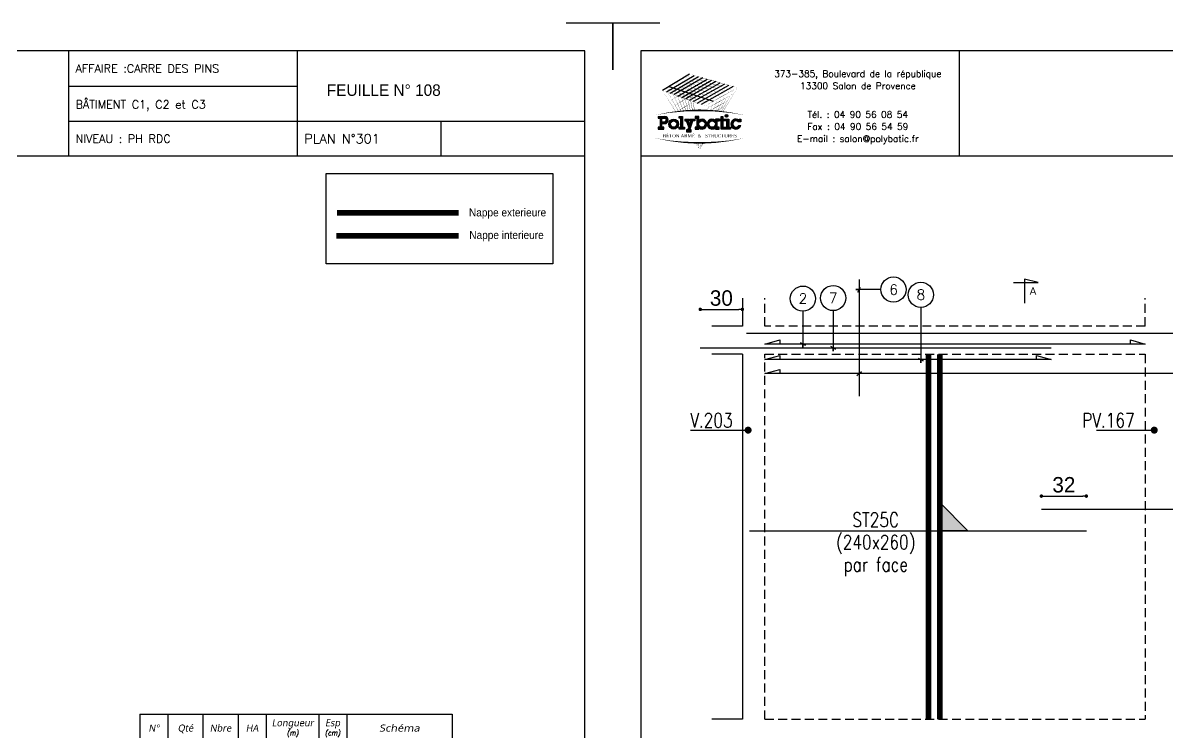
# Model space of a CAD drawing. Header units: metres. Extents: x -5618 to 118954, y -306 to 4637.
# Drawn here: x 111195 to 112010, y 1089 to 1594 of the extents above; entities that cross this region are included whole.
import ezdxf
from ezdxf.enums import TextEntityAlignment as Align

# ---------------------------------------------------------------- set-up
doc = ezdxf.new("R2010")
doc.units = ezdxf.units.M
doc.linetypes.add('CACHE', pattern=[9.525, 6.35, -3.175])
for name, color, linetype in [('COTATION', 1, 'Continuous'), ('GO-CARTOUCHE', 7, 'Continuous'), ('GO-FER-HA', 140, 'Continuous'), ('GO-TEXTE', 9, 'Continuous'), ('GO-TEXTE-FER', 3, 'Continuous'), ('STR_COTATION', 1, 'Continuous'), ('STR_TS', 22, 'Continuous'), ('STR_TS_TXT', 7, 'Continuous'), ('STR_VOI-POT', 6, 'Continuous')]:
    doc.layers.add(name, color=color, linetype=linetype)
doc.layers.add('Kofragna_forma', color=7, linetype='Continuous', lineweight=70)
doc.styles.add('Lucida', font='LSANSI.TTF')
doc.styles.add('POLYBATIC', font='TIMES.TTF')
doc.styles.add('schéma', font='simplex.shx')
doc.styles.add('Tableau', font='romans.shx', dxfattribs={"width": 0.9, "oblique": 10})
doc.styles.add('Tableau2', font='trebuc.TTF', dxfattribs={"width": 0.9, "oblique": 10})
doc.styles.add('TEXTE', font='romans.shx')
doc.styles.add('TEXTE TS', font='romans.shx', dxfattribs={"width": 0.7, "oblique": 15})
doc.styles.add('TEXTEBA', font='ARIAL.TTF')
doc.dimstyles.new('COUPE-20', dxfattribs={"dimscale": 0.5, "dimtxt": 22, "dimasz": 5, "dimexe": 0.05, "dimexo": 0, "dimgap": 5, "dimtad": 1, "dimdec": 0, "dimdsep": 46, "dimtxsty": 'Standard', "dimblk1": 'DOT', "dimblk2": 'DOT', "dimsah": 1, "dimcen": 0, "dimdle": 150, "dimclrd": 1, "dimclre": 1, "dimclrt": 7, "dimadec": 0, "dimazin": 0, "dimtfac": 1, "dimtdec": 0, "dimtix": 1, "dimtmove": 2, "dimatfit": 3, "dimldrblk": 'DOT', "dimfxl": 0, "dimtvp": 1, "dimtolj": 1, "dimtzin": 0, "dimarcsym": 0})

# ---------------------------------------------------------------- blocks, each defined once
blk = doc.blocks.new('Désignation')
at = {"layer": 'GO-TEXTE-FER'}
for p, q in [((0, 0.8), (8.9, 0.8)), ((0, 0.8), (0, 0)), ((0.8, 0.8), (0.8, 0)), ((1.8, 0.8), (1.8, 0)), ((2.8, 0.8), (2.8, 0)), ((3.6, 0.8), (3.6, 0)), ((5.1, 0.8), (5.1, 0)), ((5.9, 0.8), (5.9, 0)), ((8.9, 0.8), (8.9, 0)), ((0, 0), (8.9, 0))]:
    blk.add_line(p, q, dxfattribs=at)
at = {"layer": 'GO-TEXTE-FER', "style": 'Tableau2', "oblique": 10}
for s, p in [('N°', (0.4, 0.4)), ('Qté', (1.3, 0.4)), ('Nbre', (2.3, 0.4)), ('HA', (3.2, 0.4)), ('Longueur', (4.356, 0.55)), ('Esp', (5.494, 0.55))]:
    blk.add_text(s, height=0.2, dxfattribs=at).set_placement(p, align=Align.MIDDLE_CENTER)
at = {"layer": 'GO-TEXTE-FER', "color": 7, "style": 'Tableau', "oblique": 10, "width": 0.9}
for s, p in [('(m)', (4.356, 0.265)), ('(cm)', (5.494, 0.265))]:
    blk.add_text(s, height=0.15, dxfattribs=at).set_placement(p, align=Align.MIDDLE_CENTER)
at = {"layer": 'GO-TEXTE-FER', "style": 'Tableau2', "oblique": 10, "width": 1.2}
blk.add_text('Schéma', height=0.2, dxfattribs=at).set_placement((7.4, 0.4), align=Align.MIDDLE_CENTER)
blk = doc.blocks.new('A$C492E529B')
h = blk.add_hatch(color=256)
h.paths.add_polyline_path([(-1.983, 0.1), (-2.083, 0.1), (-2.083, 0.3), (-1.933, 0.3, 1), (-1.933, 0.7), (-2.283, 0.7), (-2.283, 0.6), (-2.183, 0.6), (-2.183, 0.1), (-2.283, 0.1), (-2.283, 0), (-1.983, 0)])
h.paths.add_polyline_path([(-2.083, 0.4), (-2.083, 0.6), (-1.933, 0.6, -1), (-1.933, 0.4)], flags=16)
for color, points in [(256, [(-0.938, 0.7), (-1.138, 0.7), (-1.138, 0.6), (-1.038, 0.6), (-1.038, 0.1), (-1.138, 0.1), (-1.138, 0), (-0.838, 0), (-0.838, 0.1), (-0.938, 0.1)]), (256, [(1.393, 0.55), (1.292, 0.55), (1.292, 0.7), (1.193, 0.7), (1.193, 0.55), (1.093, 0.55), (1.093, 0.45), (1.193, 0.45), (1.193, 0), (1.393, 0), (1.393, 0.1), (1.292, 0.1), (1.292, 0.45), (1.393, 0.45)]), (140, [(1.413, 0.725, 1), (1.563, 0.725, 1)]), (256, [(-0.367, 0.45), (-0.268, 0.45), (-0.268, 0.55), (-0.523, 0.55), (-0.523, 0.45), (-0.473, 0.45), (-0.543, 0.253), (-0.612, 0.45), (-0.562, 0.45), (-0.562, 0.55), (-0.818, 0.55), (-0.818, 0.45), (-0.718, 0.45), (-0.595, 0.101), (-0.648, -0.05), (-0.718, -0.05), (-0.718, -0.15), (-0.468, -0.15), (-0.468, -0.05), (-0.543, -0.05)]), (256, [(1.613, 0.55), (1.413, 0.55), (1.413, 0.45), (1.513, 0.45), (1.513, 0.1), (1.413, 0.1), (1.413, 0), (1.712, 0), (1.712, 0.1), (1.613, 0.1)]), (256, [(2.13, 0.4), (2.283, 0.4), (2.283, 0.55), (2.183, 0.55), (2.183, 0.487, 3.359496), (2.272, 0.2), (2.166, 0.2, -3.125802)])]:
    blk.add_hatch(color=color).paths.add_polyline_path(points)
h = blk.add_hatch(color=256)
h.paths.add_polyline_path([(-0.047, 0.487), (-0.047, 0.7), (-0.248, 0.7), (-0.248, 0.6), (-0.147, 0.6), (-0.147, 0.1), (-0.248, 0.1), (-0.248, 0), (-0.047, 0), (-0.047, 0.063, 2.12132)])
h.paths.add_polyline_path([(-0.047, 0.275, -1), (0.303, 0.275, -1)], flags=16)
h = blk.add_hatch(color=256)
h.paths.add_polyline_path([(-1.158, 0.275, 1), (-1.708, 0.275, 1)])
h.paths.add_polyline_path([(-1.608, 0.275, -1), (-1.258, 0.275, -1)], flags=16)
h = blk.add_hatch(color=256)
h.paths.add_polyline_path([(1.073, 0.1), (0.973, 0.1), (0.973, 0.45), (1.073, 0.45), (1.073, 0.55), (0.873, 0.55), (0.873, 0.487, 2.12132), (0.873, 0.063), (0.873, 0), (1.073, 0)])
h.paths.add_polyline_path([(0.523, 0.275, -1), (0.873, 0.275, -1)], flags=16)
for p, q in [((-0.595, 0.101), (-0.718, 0.45)), ((-0.648, -0.05), (-0.595, 0.101)), ((-0.543, 0.253), (-0.612, 0.45)), ((-0.543, -0.05), (-0.367, 0.45)), ((-0.543, 0.253), (-0.473, 0.45)), ((0.873, 0.55), (0.873, 0.487)), ((1.073, 0.55), (0.873, 0.55)), ((0.873, 0.063), (0.873, 0)), ((0.973, 0.1), (0.973, 0.45)), ((0.973, 0.45), (1.073, 0.45)), ((1.073, 0.1), (0.973, 0.1)), ((1.073, 0.45), (1.073, 0.55)), ((1.073, 0), (1.073, 0.1)), ((2.166, 0.2), (2.272, 0.2)), ((0.873, 0), (1.073, 0))]:
    blk.add_line(p, q)
for points in [[(-2.283, 0.7), (-1.933, 0.7)], [(-2.283, 0.7), (-2.283, 0.6), (-2.183, 0.6), (-2.183, 0.1), (-2.283, 0.1), (-2.283, 0), (-1.983, 0), (-1.983, 0.1), (-2.083, 0.1), (-2.083, 0.3), (-1.933, 0.3)], [(-1.138, 0.7), (-0.938, 0.7), (-0.938, 0.1), (-0.838, 0.1), (-0.838, 0), (-1.138, 0), (-1.138, 0.1), (-1.038, 0.1), (-1.038, 0.6), (-1.138, 0.6), (-1.138, 0.7)], [(-0.248, 0.7), (-0.248, 0.6), (-0.147, 0.6), (-0.147, 0.1), (-0.248, 0.1), (-0.248, 0), (-0.047, 0), (-0.047, 0.063)], [(-0.047, 0.487), (-0.047, 0.7), (-0.248, 0.7)], [(1.093, 0.55), (1.193, 0.55), (1.193, 0.7), (1.292, 0.7), (1.292, 0.55), (1.393, 0.55), (1.393, 0.45), (1.292, 0.45), (1.292, 0.1), (1.393, 0.1), (1.393, 0), (1.193, 0), (1.193, 0.45), (1.093, 0.45)], [(-2.083, 0.4), (-2.083, 0.6), (-1.933, 0.6)], [(-2.083, 0.4), (-1.933, 0.4)], [(-0.818, 0.55), (-0.562, 0.55)], [(-0.818, 0.55), (-0.818, 0.45), (-0.718, 0.45)], [(-0.612, 0.45), (-0.562, 0.45), (-0.562, 0.55)], [(-0.523, 0.55), (-0.268, 0.55), (-0.268, 0.45), (-0.367, 0.45)], [(-0.473, 0.45), (-0.523, 0.45), (-0.523, 0.55)], [(1.093, 0.45), (1.093, 0.55)], [(1.413, 0.45), (1.413, 0.55), (1.613, 0.55), (1.613, 0.1), (1.712, 0.1), (1.712, 0), (1.413, 0), (1.413, 0.1), (1.513, 0.1), (1.513, 0.45), (1.413, 0.45)], [(2.183, 0.487), (2.183, 0.55), (2.283, 0.55), (2.283, 0.4), (2.13, 0.4)], [(-0.648, -0.05), (-0.718, -0.05), (-0.718, -0.15), (-0.468, -0.15), (-0.468, -0.05), (-0.543, -0.05)]]:
    blk.add_lwpolyline(points)
at = {"color": 140}
blk.add_circle((1.488, 0.725), 0.075, dxfattribs=at)
for centre, radius in [((-1.433, 0.275), 0.275), ((-1.433, 0.275), 0.175), ((0.128, 0.275), 0.175), ((0.698, 0.275), 0.175)]:
    blk.add_circle(centre, radius)
for centre, radius, start, end in [((-1.933, 0.5), 0.2, 270, 90), ((-1.933, 0.5), 0.1, 270, 90), ((0.128, 0.275), 0.275, 230.4788, 129.5212), ((0.698, 0.275), 0.275, 50.4788, 309.5212), ((2.008, 0.275), 0.275, 50.4788, 344.17338), ((2.008, 0.275), 0.175, 45.58469, 334.62307)]:
    blk.add_arc(centre, radius, start, end)
blk = doc.blocks.new('POLYBATIC')
at = {"color": 140}
for p, q in [((-0.43, 3.281), (-1.602, 2.578)), ((-1.435, 2.518), (-0.241, 3.228)), ((-1.268, 2.457), (-0.053, 3.175)), ((0.135, 3.121), (-1.101, 2.397)), ((-0.934, 2.337), (0.323, 3.068)), ((-0.767, 2.276), (0.511, 3.015)), ((-1.309, 2.754), (0.586, 2.109)), ((0.7, 2.962), (-0.6, 2.216)), ((-0.433, 2.156), (0.888, 2.908)), ((1.076, 2.855), (-0.266, 2.095)), ((-0.099, 2.035), (1.264, 2.802)), ((1.452, 2.749), (0.067, 1.974))]:
    blk.add_line(p, q, dxfattribs=at)
for points in [[(-1.016, 2.93, 0.0156, 0, 0), (-0.43, 3.281, 0, 0, 0)], [(-0.391, 2.983, 0, 0.0156, 0), (-0.923, 2.663, 0, 0, 0)], [(0.122, 2.71, 0.0156, 0, 0), (-0.869, 3.018, 0, 0, 0)], [(-0.491, 1.706, 0.0136, 0, 0), (-0.869, 3.018, 0, 0, 0)], [(-0.838, 2.873, 0.0156, 0, 0), (-0.241, 3.228, 0, 0, 0)], [(0.283, 2.803, 0.0156, 0, 0), (-0.723, 3.105, 0, 0, 0)], [(-0.398, 1.71, 0.014, 0, 0), (-0.723, 3.105, 0, 0, 0)], [(-0.661, 2.816, 0.0156, 0, 0), (-0.053, 3.175, 0, 0, 0)], [(0.444, 2.896, 0.0156, 0, 0), (-0.576, 3.193, 0, 0, 0)], [(-0.309, 1.714, 0.0145, 0, 0), (-0.576, 3.193, 0, 0, 0)], [(-0.483, 2.759, 0.0156, 0, 0), (0.135, 3.121, 0, 0, 0)], [(0.605, 2.988, 0.0156, 0, 0), (-0.43, 3.281, 0, 0, 0)], [(-0.225, 1.716, 0.0149, 0, 0), (-0.43, 3.281, 0, 0, 0)], [(-0.305, 2.702, 0.0156, 0, 0), (0.323, 3.068, 0, 0, 0)], [(-0.128, 2.646, 0.0156, 0, 0), (0.511, 3.015, 0, 0, 0)], [(0.05, 2.589, 0.0156, 0, 0), (0.7, 2.962, 0, 0, 0)], [(1.641, 2.695, 0, 0.0156, 0), (0.605, 2.988, 0, 0, 0)], [(-1.602, 2.578, 0, 0.0156, 0), (-1.016, 2.93, 0, 0, 0)], [(-0.684, 2.246, 0.0156, 0, 0), (-1.602, 2.578, 0, 0, 0)], [(-1.031, 1.66, 0.0111, 0, 0), (-1.602, 2.578, 0, 0, 0)], [(-1.456, 2.344, 0, 0.0156, 0), (-0.923, 2.663, 0, 0, 0)], [(-0.522, 2.339, 0.0156, 0, 0), (-1.455, 2.666, 0, 0, 0)], [(-0.913, 1.673, 0.0116, 0, 0), (-1.455, 2.666, 0, 0, 0)], [(-1.435, 2.518, 0, 0.0156, 0), (-0.838, 2.873, 0, 0, 0)], [(-0.361, 2.432, 0.0156, 0, 0), (-1.309, 2.754, 0, 0, 0)], [(-0.8, 1.684, 0.0121, 0, 0), (-1.309, 2.754, 0, 0, 0)], [(-1.268, 2.457, 0, 0.0156, 0), (-0.661, 2.816, 0, 0, 0)], [(-0.2, 2.524, 0.0156, 0, 0), (-1.162, 2.842, 0, 0, 0)], [(-0.692, 1.693, 0.0126, 0, 0), (-1.162, 2.842, 0, 0, 0)], [(-1.101, 2.397, 0, 0.0156, 0), (-0.483, 2.759, 0, 0, 0)], [(-0.039, 2.617, 0.0156, 0, 0), (-1.016, 2.93, 0, 0, 0)], [(-0.589, 1.7, 0.0131, 0, 0), (-1.016, 2.93, 0, 0, 0)], [(-0.934, 2.337, 0, 0.0156, 0), (-0.305, 2.702, 0, 0, 0)], [(-0.352, 2.685, 0, 0.0156, 0), (-0.831, 2.397, 0, 0, 0)], [(-0.767, 2.276, 0, 0.0156, 0), (-0.128, 2.646, 0, 0, 0)], [(-0.6, 2.216, 0, 0.0156, 0), (0.05, 2.589, 0, 0, 0)], [(-0.433, 2.156, 0, 0.0156, 0), (0.227, 2.532, 0, 0, 0)], [(-0.266, 2.095, 0, 0.0156, 0), (0.405, 2.475, 0, 0, 0)], [(0.762, 2.207, 0, 0.0156, 0), (-0.2, 2.524, 0, 0, 0)], [(0.937, 2.305, 0, 0.0156, 0), (-0.039, 2.617, 0, 0, 0)], [(1.113, 2.402, 0, 0.0156, 0), (0.122, 2.71, 0, 0, 0)], [(0.227, 2.532, 0.0156, 0, 0), (0.888, 2.908, 0, 0, 0)], [(1.289, 2.5, 0, 0.0156, 0), (0.283, 2.803, 0, 0, 0)], [(0.405, 2.475, 0.0156, 0, 0), (1.076, 2.855, 0, 0, 0)], [(1.465, 2.598, 0, 0.0156, 0), (0.444, 2.896, 0, 0, 0)], [(0.582, 2.418, 0.0156, 0, 0), (1.264, 2.802, 0, 0, 0)], [(0.76, 2.362, 0.0156, 0, 0), (1.452, 2.749, 0, 0, 0)], [(0.865, 1.678, 0.0103, 0, 0), (1.289, 2.5, 0, 0, 0)], [(0.937, 2.305, 0.0156, 0, 0), (1.641, 2.695, 0, 0, 0)], [(0.942, 1.67, 0.0112, 0, 0), (1.465, 2.598, 0, 0, 0)], [(1.012, 1.663, 0.012, 0, 0), (1.641, 2.695, 0, 0, 0)], [(-1.31, 2.109, 0, 0.0156, 0), (-0.831, 2.397, 0, 0, 0)], [(-1.165, 1.875, 0, 0.0156, 0), (-0.739, 2.131, 0, 0, 0)], [(-0.312, 2.386, 0, 0.0156, 0), (-0.739, 2.131, 0, 0, 0)], [(0.234, 1.914, 0, 0.0156, 0), (-0.684, 2.246, 0, 0, 0)], [(-0.273, 2.088, 0, 0.0156, 0), (-0.646, 1.864, 0, 0, 0)], [(0.41, 2.012, 0, 0.0156, 0), (-0.522, 2.339, 0, 0, 0)], [(0.586, 2.109, 0, 0.0156, 0), (-0.361, 2.432, 0, 0, 0)], [(-0.099, 2.035, 0, 0.0156, 0), (0.582, 2.418, 0, 0, 0)], [(0.067, 1.974, 0, 0.0156, 0), (0.76, 2.362, 0, 0, 0)], [(0.213, 1.74, 0, 0.0156, 0), (0.852, 2.095, 0, 0, 0)], [(0.234, 1.914, 0, 0.0156, 0), (0.937, 2.305, 0, 0, 0)], [(0.349, 1.712, 0.00465, 0, 0), (0.41, 2.012, 0, 0, 0)], [(0.474, 1.706, 0.00597, 0, 0), (0.586, 2.109, 0, 0, 0)], [(0.587, 1.7, 0.00718, 0, 0), (0.762, 2.207, 0, 0, 0)], [(0.689, 1.693, 0.0083, 0, 0), (0.937, 2.305, 0, 0, 0)], [(0.765, 1.884, 0.0156, 0, 0), (1.342, 2.205, 0, 0, 0)], [(0.781, 1.685, 0.00933, 0, 0), (1.113, 2.402, 0, 0, 0)], [(0.852, 2.095, 0.0156, 0, 0), (1.491, 2.45, 0, 0, 0)], [(-1.953, 1.508, 0, 0.0781, -0.053843), (0, 1.719, 0, 0, 0)], [(-1.019, 1.641, 0, 0.0156, 0), (-0.646, 1.864, 0, 0, 0)], [(-0.234, 1.79, 0, 0.00638, 0), (-0.365, 1.711, 0, 0.00638, 0)], [(1.953, 1.508, 0, 0.0781, 0.053843), (0, 1.719, 0, 0, 0)], [(0.21, 1.716, 0.00323, 0, 0), (0.234, 1.914, 0, 0, 0)], [(0.447, 1.708, 0.00693, 0.0156, 0), (0.767, 1.886, 0, 0, 0)], [(0.68, 1.675, 0.0156, 0, 0), (1.193, 1.96, 0, 0, 0)], [(0.96, 1.668, 0.00293, 0, 0), (1.044, 1.715, 0, 0, 0)], [(-1.953, 0.523, 0, 0.0781, 0.053843), (0, 0.312, 0, 0, 0)], [(1.953, 0.523, 0, 0.0781, -0.053843), (0, 0.312, 0, 0, 0)], [(0, 0, 0, 0.00381, 0), (-0.195, 0.315, 0, 0.00381, 0)], [(0, 0, 0, 0.00368, 0), (-0.171, 0.314, 0, 0.00368, 0)], [(0, 0, 0, 0.00356, 0), (-0.149, 0.314, 0, 0.00356, 0)], [(0, 0, 0, 0.00345, 0), (-0.128, 0.313, 0, 0.00345, 0)], [(0, 0, 0, 0.00334, 0), (-0.109, 0.313, 0, 0.00334, 0)], [(0, 0, 0, 0.00324, 0), (-0.09, 0.313, 0, 0.00324, 0)], [(0, 0, 0, 0.00315, 0), (-0.073, 0.313, 0, 0.00315, 0)], [(0, 0, 0, 0.00306, 0), (-0.056, 0.313, 0, 0.00306, 0)], [(0, 0, 0, 0.00306, 0), (-0.056, 0.313, 0, 0.00306, 0)], [(0, 0, 0, 0.00298, 0), (-0.041, 0.313, 0, 0.00298, 0)], [(0, 0, 0, 0.0051, 0), (0.038, 0.313, 0, 0.0051, 0)], [(0, 0, 0, 0.00425, 0), (0.127, 0.313, 0, 0.00425, 0)], [(0, 0, 0, 0.00408, 0), (0.145, 0.314, 0, 0.00408, 0)], [(0, 0, 0, 0.00392, 0), (0.162, 0.314, 0, 0.00392, 0)], [(0, 0, 0, 0.00378, 0), (0.177, 0.314, 0, 0.00378, 0)], [(0, 0, 0, 0.00365, 0), (0.191, 0.315, 0, 0.00365, 0)], [(0, 0, 0, 0.00486, 0), (0.064, 0.313, 0, 0.00486, 0)], [(0, 0, 0, 0.00464, 0), (0.087, 0.313, 0, 0.00464, 0)], [(0, 0, 0, 0.00443, 0), (0.108, 0.313, 0, 0.00443, 0)]]:
    blk.add_lwpolyline(points, format="xyseb", dxfattribs=at)
at = {"color": 5, "xscale": 0.78125, "yscale": 0.78125, "zscale": 0.78125}
blk.add_blockref('A$C492E529B', (0, 0.91), dxfattribs=at)
at = {"lineweight": 60, "style": 'POLYBATIC'}
for s, p in [('BÉTON ARMÉ', (-1.587, 0.547)), ('STRUCTURES', (0.24, 0.547))]:
    blk.add_text(s, height=0.1406, dxfattribs=at).set_placement(p)
at = {"color": 140, "style": 'POLYBATIC'}
blk.add_text('&', height=0.141, dxfattribs=at).set_placement((0, 0.547), align=Align.CENTER)
blk = doc.blocks.new('ime')
at = {"layer": 'COTATION', "const_width": 2.5}
blk.add_lwpolyline([(1.25, 0, -1), (-1.25, 0, -1)], format="xyb", close=True, dxfattribs=at)
at = {"layer": 'COTATION'}
blk.add_lwpolyline([(41.09, 0), (0, 0)], dxfattribs=at)
at = {"layer": 'COTATION', "color": 7, "style": 'TEXTE TS', "width": 0.8}
blk.add_attdef('NAME', (9.08, 2), '', height=10, dxfattribs=at)
blk = doc.blocks.new('mrega')
at = {"layer": 'STR_TS_TXT', "style": 'TEXTE TS', "width": 0.8}
for tag, p in [('ST10', (14.48, 0)), ('DIM', (14.48, -16)), ('NOTE', (14.48, -32))]:
    blk.add_attdef(tag, text='', height=10, dxfattribs=at).set_placement(p, align=Align.CENTER)
blk = doc.blocks.new('A$C6F247267')
blk.add_hatch(color=256).paths.add_polyline_path([(0, -0.2), (-0.2, 0), (0, 0)])
blk.add_lwpolyline([(-0.2, 0), (0, 0), (0, -0.2), (-0.2, 0)])
blk = doc.blocks.new('_DOT')
at = {"color": 0, "linetype": 'ByBlock'}
blk.add_line((-0.5, 0), (-1, 0), dxfattribs=at)
at = {"color": 0, "linetype": 'ByBlock', "const_width": 0.5}
blk.add_lwpolyline([(-0.25, 0, 1), (0.25, 0, 1)], format="xyb", close=True, dxfattribs=at)
blk = doc.blocks.new('*D1382')
at = {"layer": 'DEFPOINTS', "color": 0, "linetype": 'ByBlock', "lineweight": -3, "ltscale": 4.5}
for p in [(111952.4, 1256.72), (111920.4, 1247.36, 563.06), (111952.4, 1232.1, 563.06)]:
    blk.add_point(p, dxfattribs=at)
at = {"layer": 'STR_COTATION', "color": 1, "linetype": 'ByBlock', "lineweight": -2, "ltscale": 4.5}
for p, q in [((111920.4, 1256.74), (111920.4, 1256.74)), ((111922.9, 1256.72), (111949.9, 1256.72)), ((111952.4, 1256.74), (111952.4, 1256.74))]:
    blk.add_line(p, q, dxfattribs=at)
at = {"layer": 'STR_COTATION', "color": 1, "linetype": 'ByBlock', "lineweight": -2, "ltscale": 4.5, "xscale": 2.5, "yscale": 2.5, "zscale": 2.5, "rotation": 180}
blk.add_blockref('_DOT', (111920.4, 1256.72), dxfattribs=at)
at = {"layer": 'STR_COTATION', "color": 1, "linetype": 'ByBlock', "lineweight": -2, "ltscale": 4.5, "xscale": 2.5, "yscale": 2.5, "zscale": 2.5}
blk.add_blockref('_DOT', (111952.4, 1256.72), dxfattribs=at)
at = {"layer": 'STR_COTATION', "color": 7, "linetype": 'ByBlock', "lineweight": -3, "ltscale": 4.5, "insert": (111936.4, 1264.72), "char_height": 11, "attachment_point": 5}
blk.add_mtext('\\A1;32', dxfattribs=at)
blk = doc.blocks.new('*D1394')
at = {"layer": 'DEFPOINTS', "color": 0, "linetype": 'ByBlock', "lineweight": -3, "ltscale": 4.5}
for p in [(111707.35, 1389.7), (111707.35, 1377.79, 563.06), (111677.35, 1362.31, 563.06)]:
    blk.add_point(p, dxfattribs=at)
at = {"layer": 'STR_COTATION', "color": 1, "linetype": 'ByBlock', "lineweight": -2, "ltscale": 4.5}
for p, q in [((111677.35, 1389.72), (111677.35, 1389.73)), ((111679.85, 1389.7), (111704.85, 1389.7)), ((111707.35, 1389.72), (111707.35, 1389.73))]:
    blk.add_line(p, q, dxfattribs=at)
at = {"layer": 'STR_COTATION', "color": 1, "linetype": 'ByBlock', "lineweight": -2, "ltscale": 4.5, "xscale": 2.5, "yscale": 2.5, "zscale": 2.5, "rotation": 180}
blk.add_blockref('_DOT', (111677.35, 1389.7), dxfattribs=at)
at = {"layer": 'STR_COTATION', "color": 1, "linetype": 'ByBlock', "lineweight": -2, "ltscale": 4.5, "xscale": 2.5, "yscale": 2.5, "zscale": 2.5}
blk.add_blockref('_DOT', (111707.35, 1389.7), dxfattribs=at)
at = {"layer": 'STR_COTATION', "color": 7, "linetype": 'ByBlock', "lineweight": -3, "ltscale": 4.5, "insert": (111692.35, 1397.7), "char_height": 11, "attachment_point": 5}
blk.add_mtext('\\A1;30', dxfattribs=at)

msp = doc.modelspace()

# ---------------------------------------------------------------- linework, layer by layer
for p, q in [((111227.26, 1573.71), (111227.26, 1498.77)), ((111390.23, 1573.74), (111390.23, 1498.77)), ((111227.26, 1548.71), (111390.23, 1548.71)), ((111227.26, 1523.72), (111390.23, 1523.72)), ((111390.23, 1523.74), (111595.09, 1523.74)), ((111492.57, 1523.74), (111492.57, 1498.77))]:
    msp.add_line(p, q)
for points in [[(111581.76, 1593.71), (111615.09, 1593.71), (111615.09, 1560.38)], [(111615.09, 1560.38), (111615.09, 1593.71), (111648.42, 1593.71)], [(111861.73, 1573.71), (111861.73, 1498.77)], [(111595.09, 1498.77), (110645.18, 1498.77)], [(112994.95, 1498.77), (111635.08, 1498.77)]]:
    msp.add_lwpolyline(points)
for points in [[(110645.18, 1573.71), (110645.18, 913.78), (111595.09, 913.78), (111595.09, 1573.71)], [(111635.08, 1573.71), (111635.08, 623.81), (112994.95, 623.81), (112994.95, 1573.71)]]:
    msp.add_lwpolyline(points, close=True)
at = {"layer": 'COTATION'}
msp.add_line((111788.88, 1342.49, 563.06), (111792.24, 1345.44, 563.06), dxfattribs=at)
for points, elevation in [([(111983.79, 1365.03), (111983.79, 1368.03), (111994.35, 1365.03), (111723.35, 1365.03), (111733.9, 1368.03), (111733.9, 1365.03)], 375.38), ([(111916.79, 1353.91), (111916.79, 1356.91), (111927.35, 1353.91), (111723.35, 1353.91), (111733.9, 1356.91), (111733.9, 1353.91)], 375.38), ([(112199.79, 1343.97), (112199.79, 1346.97), (112210.35, 1343.97), (111723.35, 1343.97), (111733.9, 1346.97), (111733.9, 1343.97)], 563.06)]:
    msp.add_lwpolyline(points, dxfattribs=dict(at, elevation=elevation))
at = {"layer": 'GO-FER-HA'}
for points, elevation in [([(111806.03, 1403.84, -512.322006), (111806.03, 1403.77), (111788.16, 1403.77), (111790.56, 1403.77), (111789.66, 1402.07), (111791.46, 1405.47)], 563.06), ([(111750.42, 1388.37, -512.322006), (111750.49, 1388.37), (111750.49, 1362.63), (111750.49, 1365.03), (111752.19, 1364.13), (111748.79, 1365.93)], 375.38), ([(111772.01, 1388.78, -512.322006), (111772.08, 1388.78), (111772.08, 1359.91), (111772.08, 1362.31), (111773.78, 1361.41), (111770.39, 1363.2)], 563.06), ([(111834.45, 1391.1, -512.322006), (111834.52, 1391.1), (111834.52, 1351.51), (111834.52, 1353.91), (111836.22, 1353.01), (111832.82, 1354.8)], 375.38)]:
    msp.add_lwpolyline(points, format="xyb", dxfattribs=dict(at, elevation=elevation))
at = {"layer": 'GO-TEXTE', "elevation": 563.06, "flags": 128}
msp.add_lwpolyline([(111900.43, 1408.86), (111918.08, 1408.85), (111908.4, 1411.14), (111908.4, 1394.22)], dxfattribs=at)
at = {"layer": 'Kofragna_forma', "color": 4, "lineweight": -3}
for p, q in [((111707.35, 1397.79, 563.06), (111707.35, 1377.79, 563.06)), ((111707.35, 1377.79, 563.06), (111685.55, 1377.79, 563.06)), ((111707.35, 1357.79, 563.06), (111685.55, 1357.79, 563.06)), ((111707.35, 1357.79, 563.06), (111707.35, 1158.79, 563.06)), ((111707.35, 1158.79, 563.06), (111707.35, 1097.79, 563.06)), ((111707.35, 1097.79, 563.06), (111685.55, 1097.79, 563.06))]:
    msp.add_line(p, q, dxfattribs=at)
at = {"layer": 'Kofragna_forma', "linetype": 'CACHE', "lineweight": -3}
for p, q in [((111723.35, 1377.79, 563.06), (111723.35, 1397.79, 563.06)), ((111994.35, 1377.79, 563.06), (111994.35, 1397.79, 563.06)), ((111994.35, 1377.79, 563.06), (111723.35, 1377.79, 563.06)), ((111723.35, 1097.79, 563.06), (111723.35, 1357.79, 563.06)), ((111723.35, 1357.79, 563.06), (111994.35, 1357.79, 563.06)), ((111994.35, 1357.79, 563.06), (111994.35, 1097.79, 563.06)), ((111723.35, 1097.79, 563.06), (111994.35, 1097.79, 563.06))]:
    msp.add_line(p, q, dxfattribs=at)
at = {"layer": 'STR_TS', "color": 3}
for p, q in [((111920.4, 1247.36, 563.06), (112152.35, 1247.36, 563.06)), ((111712.35, 1232.1, 563.06), (111952.4, 1232.1, 563.06))]:
    msp.add_line(p, q, dxfattribs=at)
at = {"layer": 'STR_TS', "color": 7}
msp.add_lwpolyline([(111410.69, 1486.45), (111572.23, 1486.45), (111572.23, 1422.16), (111410.69, 1422.16)], close=True, dxfattribs=at)
at = {"layer": 'STR_TS', "linetype": 'CACHE', "ltscale": 2, "const_width": 4}
msp.add_lwpolyline([(111505.11, 1458.45), (111418.55, 1458.45)], dxfattribs=at)
at = {"layer": 'STR_TS', "const_width": 4}
msp.add_lwpolyline([(111505.11, 1442), (111417.99, 1442)], dxfattribs=at)
at = {"layer": 'STR_TS', "linetype": 'ByBlock', "ltscale": 2, "const_width": 4, "elevation": 563.06}
msp.add_lwpolyline([(111839.89, 1097.79), (111839.89, 1357.79)], dxfattribs=at)
at = {"layer": 'STR_TS', "linetype": 'CACHE', "ltscale": 2, "const_width": 4, "elevation": 563.06}
msp.add_lwpolyline([(111847.94, 1097.79), (111847.94, 1357.79)], dxfattribs=at)
at = {"layer": 'STR_VOI-POT'}
for p, q in [((111790.56, 1410.96, 563.06), (111790.56, 1327.96, 563.06)), ((111710.35, 1372.74, 563.06), (112342.87, 1372.74, 563.06))]:
    msp.add_line(p, q, dxfattribs=at)
at = {"layer": 'STR_VOI-POT', "elevation": 563.06}
msp.add_lwpolyline([(111677.35, 1362.31), (111927.35, 1362.31)], dxfattribs=at)

# ---------------------------------------------------------------- block references
at = {"xscale": 16.49835000000894, "yscale": 16.49834999989253, "zscale": 16.49835000000003}
msp.add_blockref('POLYBATIC', (111676.85, 1503.09), dxfattribs=at)
at = {"layer": 'COTATION'}
ref = msp.add_blockref('ime', (111711.41, 1303.69, 563.06), dxfattribs=dict(at, xscale=-1))
ref.add_attrib('NAME', 'V.203', (111670.2, 1305.69, 563.06), dxfattribs={"color": 7, "height": 10, "style": 'TEXTE TS', "width": 0.8})
ref = msp.add_blockref('ime', (112000.79, 1303.69, 563.06), dxfattribs=dict(at, xscale=-1))
ref.add_attrib('NAME', 'PV.167', (111949.42, 1305.69, 563.06), dxfattribs={"color": 7, "height": 10, "style": 'TEXTE TS', "width": 0.8})
at = {"layer": 'GO-FER-HA', "xscale": 25, "yscale": 25, "zscale": 25}
msp.add_blockref('Désignation', (111278.02, 1081.53), dxfattribs=at)
at = {"layer": 'STR_TS', "xscale": 100, "yscale": 100, "zscale": 100, "rotation": 180}
msp.add_blockref('A$C6F247267', (111847.94, 1232.1, 585.6), dxfattribs=at)
at = {"layer": 'STR_TS_TXT'}
msp.add_blockref('mrega', (111787.86, 1234.93, 750.75), dxfattribs=at).add_auto_attribs({'NOTE': 'par face', 'ST10': 'ST25C', 'DIM': '(240x260)'})

# ---------------------------------------------------------------- texts
at = {"style": 'schéma'}
for s, height, p in [('AFFAIRE :CARRE DES PINS', 5.8328, (111232.26, 1558.3)), ('BÂTIMENT C1, C2 et C3', 5.8328, (111232.26, 1532.74)), ('NIVEAU : PH RDC', 5.8328, (111232.26, 1508.3)), ('PLAN N°301', 6.666, (111395.23, 1507.89))]:
    msp.add_text(s, height=height, dxfattribs=at).set_placement(p)
for s, p in [('373-385, Boulevard de la république', (111789.61, 1555.18)), ('13300 Salon de Provence', (111789.61, 1546.55)), ('Tél. : 04 90 56 08 54', (111789.61, 1526.16)), ('Fax : 04 90 56 54 59', (111789.61, 1517.53)), ('E-mail : salon@polybatic.fr', (111789.61, 1508.9))]:
    msp.add_text(s, height=4.6662, dxfattribs=at).set_placement(p, align=Align.CENTER)
at = {"linetype": 'ByBlock', "lineweight": -3, "ltscale": 4.5}
msp.add_text('FEUILLE N° 108', height=8.2, dxfattribs=at).set_placement((111411.23, 1541.72))
at = {"layer": 'GO-CARTOUCHE', "color": 2, "style": 'TEXTEBA', "width": 0.9}
for s, p in [('Nappe exterieure', (111540.05, 1455.9)), ('Nappe interieure', (111539.28, 1439.81))]:
    msp.add_text(s, height=5.7024, dxfattribs=at).set_placement(p, align=Align.CENTER)
at = {"layer": 'GO-FER-HA', "style": 'TEXTE'}
for s, p in [('6', (111815.09, 1403.77, 657.06)), ('8', (111834.52, 1400.16, 469.38)), ('2', (111750.49, 1397.43, 469.38)), ('7', (111772.08, 1397.83, 657.06))]:
    msp.add_text(s, height=7.2, rotation=360, dxfattribs=at).set_placement(p, align=Align.MIDDLE_CENTER)
at = {"layer": 'GO-TEXTE', "linetype": 'Continuous', "style": 'Lucida'}
msp.add_text('A', height=5.32, rotation=359.98193, dxfattribs=at).set_placement((111912.01, 1400.06, 563.06))

# ---------------------------------------------------------------- dimensions: what is measured, and where the dimension line sits
at = {"layer": 'STR_COTATION', "linetype": 'ByBlock', "lineweight": -3, "ltscale": 4.5}
for base, p1, p2, picture, middle in [((111707.35, 1389.7), (111677.35, 1362.31, 563.06), (111707.35, 1377.79, 563.06), '*D1394', (111692.35, 1397.7)), ((111952.4, 1256.72), (111920.4, 1247.36, 563.06), (111952.4, 1232.1, 563.06), '*D1382', (111936.4, 1264.72))]:
    dim = msp.add_linear_dim(base=base, p1=p1, p2=p2, dimstyle='COUPE-20', override={"dimfxl": 0.1}, dxfattribs=at)
    dim.commit()
    dim.dimension.update_dxf_attribs({"geometry": picture, "text_midpoint": middle})

doc.saveas('drawing.dxf')
